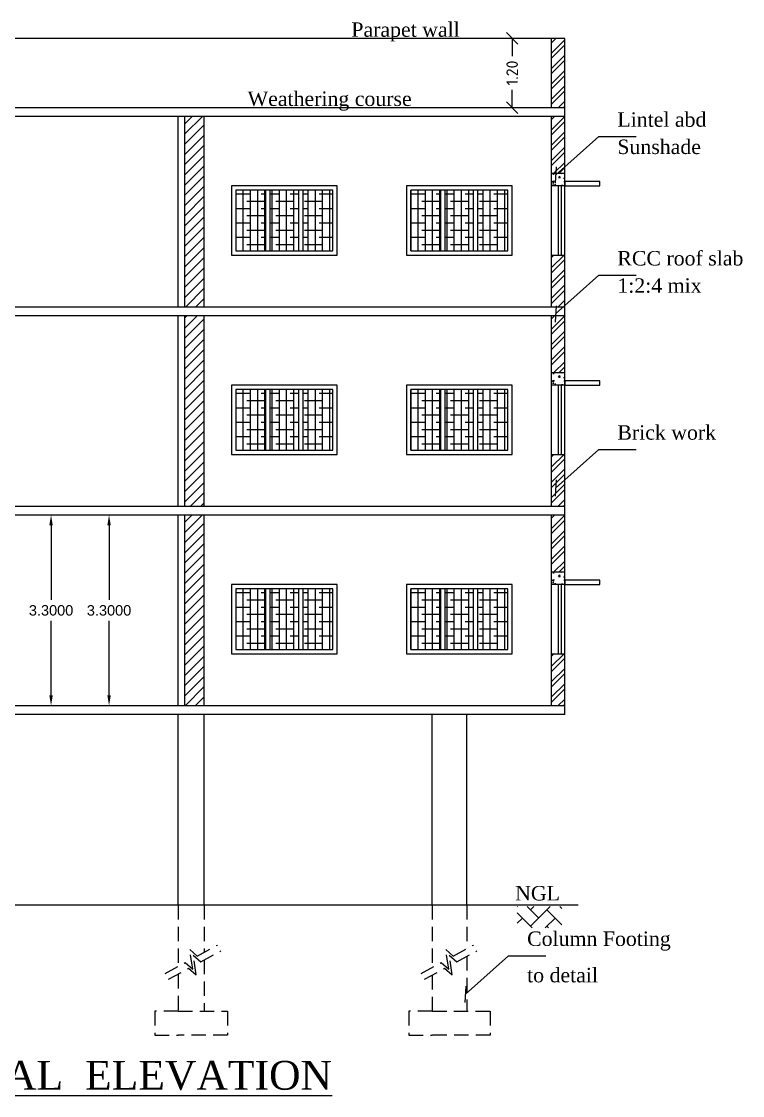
# Model space of a CAD drawing. Header units: metres. Extents: x 33037 to 87500, y -4470 to 25.
# Drawn here: x 87487.92 to 87500.41, y -4425.8 to -4407.22 of the extents above; entities that cross this region are included whole.
import ezdxf
from ezdxf.enums import TextEntityAlignment as Align

# ---------------------------------------------------------------- set-up
doc = ezdxf.new("R2010")
doc.units = ezdxf.units.M
doc.header["$MEASUREMENT"] = 0
doc.linetypes.add('HIDDEN', pattern=[0.375, 0.25, -0.125])
doc.layers.add('BLK_1_FLR_1_REGULAR_ROOM_1', color=117, linetype='Continuous')
doc.layers.add('BLK_1_FLR_1_REGULAR_ROOM_2', color=117, linetype='Continuous')
doc.styles.add('ISO Proportional', font='isocpeur.ttf')
doc.styles.add('ROMANS', font='times.ttf')
doc.styles.get("Standard").update_dxf_attribs({"font": 'arial.ttf'})
doc.dimstyles.get("Standard").update_dxf_attribs({"dimtxt": 0.18, "dimasz": 0.18, "dimexe": 0.18, "dimexo": 0.0625, "dimgap": 0.09, "dimtad": 0, "dimtih": 1, "dimtoh": 1, "dimdec": 4, "dimzin": 0, "dimdsep": 46, "dimtxsty": 'Standard', "dimcen": 0.09, "dimadec": 0, "dimazin": 0, "dimtfac": 1, "dimtdec": 4, "dimtofl": 0, "dimtmove": 0, "dimatfit": 3, "dimfxl": 0, "dimtolj": 1, "dimtzin": 0, "dimarcsym": 0})
doc.dimstyles.new('T-roman', dxfattribs={"dimtxt": 0.2, "dimasz": 0.2, "dimexe": 0.18, "dimexo": 0.0625, "dimgap": 0.09, "dimtad": 0, "dimtoh": 1, "dimzin": 0, "dimdsep": 46, "dimtxsty": 'ISO Proportional', "dimblk": 'OBLIQUE', "dimcen": 0.09, "dimclrd": 5, "dimclre": 2, "dimclrt": 7, "dimadec": 0, "dimazin": 0, "dimtfac": 1, "dimtofl": 0, "dimtmove": 2, "dimatfit": 3, "dimldrblk": 'OBLIQUE', "dimfxl": 0, "dimtolj": 1, "dimtzin": 0, "dimarcsym": 0})
pattern_1 = [(45, (1123.15514, 140.73495), (-0.13258252147, 0.13258252147), []), (45, (1123.24353, 140.73495), (-0.13258252147, 0.13258252147), [])]

# ---------------------------------------------------------------- blocks, each defined once
blk = doc.blocks.new('_Oblique')
at = {"color": 0, "linetype": 'ByBlock', "lineweight": -2}
blk.add_line((-0.5, -0.5), (0.5, 0.5), dxfattribs=at)
blk = doc.blocks.new('*D289')
at = {"color": 2, "lineweight": -2}
for p, q in [((87496.646, -4407.51), (87496.236, -4407.51)), ((87496.646, -4408.71), (87496.236, -4408.71))]:
    blk.add_line(p, q, dxfattribs=at)
at = {"color": 5, "lineweight": -2}
for p, q in [((87496.416, -4407.51), (87496.416, -4407.82)), ((87496.416, -4408.71), (87496.416, -4408.4))]:
    blk.add_line(p, q, dxfattribs=at)
at = {"layer": 'DEFPOINTS', "color": 0}
for p in [(87497.097, -4407.51), (87496.416, -4408.71), (87497.097, -4408.71)]:
    blk.add_point(p, dxfattribs=at)
at = {"color": 5, "lineweight": -2, "xscale": 0.2, "yscale": 0.2, "zscale": 0.2}
for p, rotation in [((87496.416, -4407.51), 90), ((87496.416, -4408.71), 270)]:
    blk.add_blockref('_Oblique', p, dxfattribs=dict(at, rotation=rotation))
at = {"color": 7, "insert": (87496.416, -4408.11), "char_height": 0.2, "attachment_point": 5, "rotation": 90, "style": 'ISO Proportional'}
blk.add_mtext('\\A1;1.20', dxfattribs=at)
blk = doc.blocks.new('*D388')
at = {"layer": 'BLK_1_FLR_1_REGULAR_ROOM_2', "color": 0, "lineweight": -2}
for p, q in [((87490.436, -4415.76), (87489.256, -4415.76)), ((87489.436, -4415.94), (87489.436, -4417.228)), ((87489.436, -4418.88), (87489.436, -4417.592)), ((87490.436, -4419.06), (87489.256, -4419.06))]:
    blk.add_line(p, q, dxfattribs=at)
at = {"layer": 'BLK_1_FLR_1_REGULAR_ROOM_2', "color": 0}
for points in [[(87489.406, -4415.94), (87489.466, -4415.94), (87489.436, -4415.76)], [(87489.406, -4418.88), (87489.466, -4418.88), (87489.436, -4419.06)]]:
    blk.add_solid(points, dxfattribs=at)
at = {"layer": 'DEFPOINTS', "color": 0}
for p in [(87489.436, -4415.76), (87490.499, -4415.76), (87490.499, -4419.06)]:
    blk.add_point(p, dxfattribs=at)
at = {"layer": 'BLK_1_FLR_1_REGULAR_ROOM_2', "color": 0, "insert": (87489.436, -4417.41), "char_height": 0.18, "attachment_point": 5}
blk.add_mtext('\\A1;3.3000', dxfattribs=at)
blk = doc.blocks.new('*D389')
at = {"layer": 'BLK_1_FLR_1_REGULAR_ROOM_1', "color": 0, "lineweight": -2}
for p, q in [((87489.433, -4415.76), (87488.252, -4415.76)), ((87488.432, -4415.94), (87488.432, -4417.228)), ((87488.432, -4418.88), (87488.432, -4417.592)), ((87489.433, -4419.06), (87488.252, -4419.06))]:
    blk.add_line(p, q, dxfattribs=at)
at = {"layer": 'BLK_1_FLR_1_REGULAR_ROOM_1', "color": 0}
for points in [[(87488.402, -4415.94), (87488.462, -4415.94), (87488.432, -4415.76)], [(87488.402, -4418.88), (87488.462, -4418.88), (87488.432, -4419.06)]]:
    blk.add_solid(points, dxfattribs=at)
at = {"layer": 'DEFPOINTS', "color": 0}
for p in [(87488.432, -4415.76), (87489.495, -4415.76), (87489.495, -4419.06)]:
    blk.add_point(p, dxfattribs=at)
at = {"layer": 'BLK_1_FLR_1_REGULAR_ROOM_1', "color": 0, "insert": (87488.432, -4417.41), "char_height": 0.18, "attachment_point": 5}
blk.add_mtext('\\A1;3.3000', dxfattribs=at)

msp = doc.modelspace()

# ---------------------------------------------------------------- hatches: boundary and pattern name
h = msp.add_hatch()
h.set_pattern_fill('ANSI32', color=0, scale=0.5)
h.set_pattern_definition(pattern_1)
h.paths.add_polyline_path([(87497.3266, -4407.51021), (87497.0966, -4407.51021), (87497.0966, -4408.71021), (87497.3266, -4408.71021)])
h = msp.add_hatch()
h.set_pattern_fill('ANSI31', color=0)
h.set_pattern_definition([(45, (1123.15514, 140.73495), (-0.08838834765, 0.08838834765), [])])
h.paths.add_polyline_path([(87491.08229, -4408.86021), (87490.74729, -4408.86021), (87490.74729, -4412.16021), (87491.08229, -4412.16021)])
h.paths.add_polyline_path([(87491.08229, -4412.31021), (87490.74729, -4412.31021), (87490.74729, -4415.61021), (87491.08229, -4415.61021)])
h.paths.add_polyline_path([(87491.08229, -4415.76021), (87490.74729, -4415.76021), (87490.74729, -4419.06021), (87491.08229, -4419.06021)])
h = msp.add_hatch()
h.set_pattern_fill('ANSI32', color=0, scale=0.5)
h.set_pattern_definition(pattern_1)
h.paths.add_polyline_path([(87497.3266, -4408.86021), (87497.0966, -4408.86021), (87497.0966, -4409.84265), (87497.3266, -4409.84265)])
h.paths.add_polyline_path([(87497.3266, -4411.26021), (87497.0966, -4411.26021), (87497.0966, -4412.16021), (87497.3266, -4412.16021)])
h = msp.add_hatch()
h.set_pattern_fill('AR-CONC', color=0, scale=0.05)
h.set_pattern_definition([(50, (1123.15514, 140.73495), (0.3586300913, -0.0313760675), [0.0375, -0.4125]), (355, (1123.15514, 140.73495), (-0.0693756668, 0.3760960669), [0.03, -0.33]), (100.45144446, (1123.18503, 140.73233), (0.2892544234, 0.3447199955), [0.031870096, -0.350571056]), (46.1842, (1123.15514, 140.83495), (0.5336206653, -0.0827596404), [0.05625, -0.61875]), (96.6356355, (1123.1996, 140.82805), (0.4673309728, 0.4870593004), [0.047805171, -0.52585688]), (351.184164, (1123.15514, 140.83495), (0.4673309725, 0.4870593), [0.045, -0.4950000005]), (21, (1123.20514, 140.80995), (0.2984535261, -0.2013094453), [0.0375, -0.4125]), (326, (1123.20514, 140.80995), (0.121657666, 0.3625750225), [0.03, -0.33]), (71.45144474, (1123.23, 140.79317), (0.4201111884, 0.1612655764), [0.031870095, -0.350571056]), (37.5, (1123.15514, 140.73495), (0.00607992766, 0.16644692692), [0, -0.326, 0, -0.335, 0, -0.33125]), (7.5, (1123.15514, 140.73495), (0.13153476872, 0.19720585594), [0, -0.191, 0, -0.3185, 0, -0.12625]), (327.5, (1123.04364, 140.73495), (0.26691121809, -0.01127743587), [0, -0.125, 0, -0.39, 0, -0.5175]), (317.5, (1122.99364, 140.73495), (0.2915930847, 0.05005249117), [0, -0.1625, 0, -0.259, 0, -0.3675])])
h.paths.add_polyline_path([(87497.3266, -4409.84265), (87497.0966, -4409.84265), (87497.0966, -4410.06021), (87497.3266, -4410.06021), (87497.3266, -4409.98521)])
h = msp.add_hatch()
h.set_pattern_fill('ANSI38', color=0, angle=45)
h.set_pattern_definition([(90, (1419.38467, -95.20824), (-0.125, 0), []), (180, (1419.38467, -95.20824), (-0.25, -0.125), [0.3125, -0.1875])])
h.paths.add_polyline_path([(87492.15031, -4410.13521), (87491.63364, -4410.13521), (87491.63364, -4411.18521), (87492.15031, -4411.18521)])
h.paths.add_polyline_path([(87492.22531, -4411.18521), (87492.72078, -4411.18521), (87492.72078, -4410.13521), (87492.22531, -4410.13521)])
h.paths.add_polyline_path([(87492.79578, -4411.18521), (87493.31244, -4411.18521), (87493.31244, -4410.13521), (87492.79578, -4410.13521)])
h = msp.add_hatch()
h.set_pattern_fill('ANSI38', color=0, angle=45)
h.set_pattern_definition([(90, (1422.41297, -95.20824), (-0.125, 0), []), (180, (1422.41297, -95.20824), (-0.25, -0.125), [0.3125, -0.1875])])
h.paths.add_polyline_path([(87495.17862, -4410.13521), (87494.66195, -4410.13521), (87494.66195, -4411.18521), (87495.17862, -4411.18521)])
h.paths.add_polyline_path([(87495.25362, -4411.18521), (87495.74908, -4411.18521), (87495.74908, -4410.13521), (87495.25362, -4410.13521)])
h.paths.add_polyline_path([(87495.82408, -4411.18521), (87496.34075, -4411.18521), (87496.34075, -4410.13521), (87495.82408, -4410.13521)])
h = msp.add_hatch()
h.set_pattern_fill('ANSI32', color=0, scale=0.5)
h.set_pattern_definition([(45, (1123.15514, 137.28495), (-0.13258252147, 0.13258252147), []), (45, (1123.24353, 137.28495), (-0.13258252147, 0.13258252147), [])])
h.paths.add_polyline_path([(87497.3266, -4412.31021), (87497.0966, -4412.31021), (87497.0966, -4413.29265), (87497.3266, -4413.29265)])
h.paths.add_polyline_path([(87497.3266, -4414.71021), (87497.0966, -4414.71021), (87497.0966, -4415.61021), (87497.3266, -4415.61021)])
h = msp.add_hatch()
h.set_pattern_fill('AR-CONC', color=0, scale=0.05)
h.set_pattern_definition([(50, (1123.15514, 137.28495), (0.3586300913, -0.0313760675), [0.0375, -0.4125]), (355, (1123.15514, 137.28495), (-0.0693756668, 0.3760960669), [0.03, -0.33]), (100.45144446, (1123.18503, 137.28233), (0.2892544234, 0.3447199955), [0.031870096, -0.350571056]), (46.1842, (1123.15514, 137.38495), (0.5336206653, -0.0827596404), [0.05625, -0.61875]), (96.6356355, (1123.1996, 137.37805), (0.4673309728, 0.4870593004), [0.047805171, -0.52585688]), (351.184164, (1123.15514, 137.38495), (0.4673309725, 0.4870593), [0.045, -0.4950000005]), (21, (1123.20514, 137.35995), (0.2984535261, -0.2013094453), [0.0375, -0.4125]), (326, (1123.20514, 137.35995), (0.121657666, 0.3625750225), [0.03, -0.33]), (71.45144474, (1123.23, 137.34317), (0.4201111884, 0.1612655764), [0.031870095, -0.350571056]), (37.5, (1123.15514, 137.28495), (0.00607992766, 0.16644692692), [0, -0.326, 0, -0.335, 0, -0.33125]), (7.5, (1123.15514, 137.28495), (0.13153476872, 0.19720585594), [0, -0.191, 0, -0.3185, 0, -0.12625]), (327.5, (1123.04364, 137.28495), (0.26691121809, -0.01127743587), [0, -0.125, 0, -0.39, 0, -0.5175]), (317.5, (1122.99364, 137.28495), (0.2915930847, 0.05005249117), [0, -0.1625, 0, -0.259, 0, -0.3675])])
h.paths.add_polyline_path([(87497.3266, -4413.29265), (87497.0966, -4413.29265), (87497.0966, -4413.51021), (87497.3266, -4413.51021), (87497.3266, -4413.43521)])
h = msp.add_hatch()
h.set_pattern_fill('ANSI38', color=0, angle=45)
h.set_pattern_definition([(90, (1419.38467, -98.65824), (-0.125, 0), []), (180, (1419.38467, -98.65824), (-0.25, -0.125), [0.3125, -0.1875])])
h.paths.add_polyline_path([(87492.15031, -4413.58521), (87491.63364, -4413.58521), (87491.63364, -4414.63521), (87492.15031, -4414.63521)])
h.paths.add_polyline_path([(87492.22531, -4414.63521), (87492.72078, -4414.63521), (87492.72078, -4413.58521), (87492.22531, -4413.58521)])
h.paths.add_polyline_path([(87492.79578, -4414.63521), (87493.31244, -4414.63521), (87493.31244, -4413.58521), (87492.79578, -4413.58521)])
h = msp.add_hatch()
h.set_pattern_fill('ANSI38', color=0, angle=45)
h.set_pattern_definition([(90, (1422.41297, -98.65824), (-0.125, 0), []), (180, (1422.41297, -98.65824), (-0.25, -0.125), [0.3125, -0.1875])])
h.paths.add_polyline_path([(87495.17862, -4413.58521), (87494.66195, -4413.58521), (87494.66195, -4414.63521), (87495.17862, -4414.63521)])
h.paths.add_polyline_path([(87495.25362, -4414.63521), (87495.74908, -4414.63521), (87495.74908, -4413.58521), (87495.25362, -4413.58521)])
h.paths.add_polyline_path([(87495.82408, -4414.63521), (87496.34075, -4414.63521), (87496.34075, -4413.58521), (87495.82408, -4413.58521)])
h = msp.add_hatch()
h.set_pattern_fill('ANSI32', color=0, scale=0.5)
h.set_pattern_definition([(45, (1123.15514, 133.83495), (-0.13258252147, 0.13258252147), []), (45, (1123.24353, 133.83495), (-0.13258252147, 0.13258252147), [])])
h.paths.add_polyline_path([(87497.3266, -4415.76021), (87497.0966, -4415.76021), (87497.0966, -4416.74265), (87497.3266, -4416.74265)])
h.paths.add_polyline_path([(87497.3266, -4418.16021), (87497.0966, -4418.16021), (87497.0966, -4419.06021), (87497.3266, -4419.06021)])
h = msp.add_hatch()
h.set_pattern_fill('AR-CONC', color=0, scale=0.05)
h.set_pattern_definition([(50, (1123.15514, 133.83495), (0.3586300913, -0.0313760675), [0.0375, -0.4125]), (355, (1123.15514, 133.83495), (-0.0693756668, 0.3760960669), [0.03, -0.33]), (100.45144446, (1123.18503, 133.83233), (0.2892544234, 0.3447199955), [0.031870096, -0.350571056]), (46.1842, (1123.15514, 133.93495), (0.5336206653, -0.0827596404), [0.05625, -0.61875]), (96.6356355, (1123.1996, 133.92805), (0.4673309728, 0.4870593004), [0.047805171, -0.52585688]), (351.184164, (1123.15514, 133.93495), (0.4673309725, 0.4870593), [0.045, -0.4950000005]), (21, (1123.20514, 133.90995), (0.2984535261, -0.2013094453), [0.0375, -0.4125]), (326, (1123.20514, 133.90995), (0.121657666, 0.3625750225), [0.03, -0.33]), (71.45144474, (1123.23, 133.89317), (0.4201111884, 0.1612655764), [0.031870095, -0.350571056]), (37.5, (1123.15514, 133.83495), (0.00607992766, 0.16644692692), [0, -0.326, 0, -0.335, 0, -0.33125]), (7.5, (1123.15514, 133.83495), (0.13153476872, 0.19720585594), [0, -0.191, 0, -0.3185, 0, -0.12625]), (327.5, (1123.04364, 133.83495), (0.26691121809, -0.01127743587), [0, -0.125, 0, -0.39, 0, -0.5175]), (317.5, (1122.99364, 133.83495), (0.2915930847, 0.05005249117), [0, -0.1625, 0, -0.259, 0, -0.3675])])
h.paths.add_polyline_path([(87497.3266, -4416.74265), (87497.0966, -4416.74265), (87497.0966, -4416.96021), (87497.3266, -4416.96021), (87497.3266, -4416.88521)])
h = msp.add_hatch()
h.set_pattern_fill('ANSI38', color=0, angle=45)
h.set_pattern_definition([(90, (1419.38467, -102.10824), (-0.125, 0), []), (180, (1419.38467, -102.10824), (-0.25, -0.125), [0.3125, -0.1875])])
h.paths.add_polyline_path([(87492.15031, -4417.03521), (87491.63364, -4417.03521), (87491.63364, -4418.08521), (87492.15031, -4418.08521)])
h.paths.add_polyline_path([(87492.22531, -4418.08521), (87492.72078, -4418.08521), (87492.72078, -4417.03521), (87492.22531, -4417.03521)])
h.paths.add_polyline_path([(87492.79578, -4418.08521), (87493.31244, -4418.08521), (87493.31244, -4417.03521), (87492.79578, -4417.03521)])
h = msp.add_hatch()
h.set_pattern_fill('ANSI38', color=0, angle=45)
h.set_pattern_definition([(90, (1422.41297, -102.10824), (-0.125, 0), []), (180, (1422.41297, -102.10824), (-0.25, -0.125), [0.3125, -0.1875])])
h.paths.add_polyline_path([(87495.17862, -4417.03521), (87494.66195, -4417.03521), (87494.66195, -4418.08521), (87495.17862, -4418.08521)])
h.paths.add_polyline_path([(87495.25362, -4418.08521), (87495.74908, -4418.08521), (87495.74908, -4417.03521), (87495.25362, -4417.03521)])
h.paths.add_polyline_path([(87495.82408, -4418.08521), (87496.34075, -4418.08521), (87496.34075, -4417.03521), (87495.82408, -4417.03521)])
h = msp.add_hatch()
h.set_pattern_fill('AR-HBONE', color=0, scale=0.05)
h.set_pattern_definition([(45, (1397.71565, -104.43202), (0, 0.28284271247), [0.6, -0.2]), (135, (1397.85707, -104.2906), (0, 0.28284271247), [0.6, -0.2])])
h.paths.add_polyline_path([(87497.27916, -4422.53399), (87496.50293, -4422.53399), (87496.50293, -4422.90501), (87497.27916, -4422.90501)])

# ---------------------------------------------------------------- linework, layer by layer
at = {"color": 0}
for p, q in [((87497.3266, -4407.51021), (87485.58656, -4407.51021)), ((87497.0966, -4408.71021), (87497.0966, -4407.51021)), ((87497.3266, -4419.21021), (87497.3266, -4407.51021)), ((87497.3266, -4408.71021), (87485.35656, -4408.71021)), ((87497.3266, -4408.86021), (87485.35656, -4408.86021)), ((87490.63229, -4412.16021), (87490.63229, -4408.86021)), ((87490.74729, -4412.16021), (87490.74729, -4408.86021)), ((87491.08229, -4412.16021), (87491.08229, -4408.86021)), ((87497.0966, -4412.16021), (87497.0966, -4408.86021)), ((87497.0966, -4409.84265), (87497.3266, -4409.84265)), ((87492.15031, -4411.18521), (87492.15031, -4410.13521)), ((87492.22531, -4411.18521), (87492.22531, -4410.13521)), ((87492.72078, -4411.18521), (87492.72078, -4410.13521)), ((87492.79578, -4411.18521), (87492.79578, -4410.13521)), ((87495.17862, -4411.18521), (87495.17862, -4410.13521)), ((87495.25362, -4411.18521), (87495.25362, -4410.13521)), ((87495.74908, -4411.18521), (87495.74908, -4410.13521)), ((87495.82408, -4411.18521), (87495.82408, -4410.13521)), ((87497.3266, -4410.06021), (87497.0966, -4410.06021)), ((87497.2116, -4410.06021), (87497.2116, -4411.26021)), ((87497.26439, -4410.06021), (87497.26439, -4411.26021)), ((87497.0966, -4411.26021), (87497.3266, -4411.26021)), ((87497.3266, -4412.16021), (87485.35656, -4412.16021)), ((87497.3266, -4412.31021), (87485.35656, -4412.31021)), ((87490.63229, -4415.61021), (87490.63229, -4412.31021)), ((87490.74729, -4415.61021), (87490.74729, -4412.31021)), ((87491.08229, -4415.61021), (87491.08229, -4412.31021)), ((87497.0966, -4415.61021), (87497.0966, -4412.31021)), ((87497.0966, -4413.29265), (87497.3266, -4413.29265)), ((87497.3266, -4413.51021), (87497.0966, -4413.51021)), ((87497.2116, -4413.51021), (87497.2116, -4414.71021)), ((87497.26439, -4413.51021), (87497.26439, -4414.71021)), ((87492.15031, -4414.63521), (87492.15031, -4413.58521)), ((87492.22531, -4414.63521), (87492.22531, -4413.58521)), ((87492.72078, -4414.63521), (87492.72078, -4413.58521)), ((87492.79578, -4414.63521), (87492.79578, -4413.58521)), ((87495.17862, -4414.63521), (87495.17862, -4413.58521)), ((87495.25362, -4414.63521), (87495.25362, -4413.58521)), ((87495.74908, -4414.63521), (87495.74908, -4413.58521)), ((87495.82408, -4414.63521), (87495.82408, -4413.58521)), ((87497.0966, -4414.71021), (87497.3266, -4414.71021)), ((87497.3266, -4415.61021), (87485.35656, -4415.61021)), ((87497.3266, -4415.76021), (87485.35656, -4415.76021)), ((87490.63229, -4419.06021), (87490.63229, -4415.76021)), ((87490.74729, -4419.06021), (87490.74729, -4415.76021)), ((87491.08229, -4419.06021), (87491.08229, -4415.76021)), ((87497.0966, -4419.06021), (87497.0966, -4415.76021)), ((87497.0966, -4416.74265), (87497.3266, -4416.74265)), ((87492.15031, -4418.08521), (87492.15031, -4417.03521)), ((87492.22531, -4418.08521), (87492.22531, -4417.03521)), ((87492.72078, -4418.08521), (87492.72078, -4417.03521)), ((87492.79578, -4418.08521), (87492.79578, -4417.03521)), ((87495.17862, -4418.08521), (87495.17862, -4417.03521)), ((87495.25362, -4418.08521), (87495.25362, -4417.03521)), ((87495.74908, -4418.08521), (87495.74908, -4417.03521)), ((87495.82408, -4418.08521), (87495.82408, -4417.03521)), ((87497.3266, -4416.96021), (87497.0966, -4416.96021)), ((87497.2116, -4416.96021), (87497.2116, -4418.16021)), ((87497.26439, -4416.96021), (87497.26439, -4418.16021)), ((87497.0966, -4418.16021), (87497.3266, -4418.16021)), ((87497.3266, -4419.06021), (87485.35656, -4419.06021)), ((87497.3266, -4419.21021), (87485.35656, -4419.21021)), ((87490.63229, -4422.51021), (87490.63229, -4419.21021)), ((87491.08229, -4422.51021), (87491.08229, -4419.21021)), ((87495.03217, -4422.51021), (87495.03217, -4419.21021)), ((87495.63241, -4422.51021), (87495.63241, -4419.21021)), ((87497.55814, -4422.51021), (87478.03808, -4422.51021))]:
    msp.add_line(p, q, dxfattribs=at)
at = {"color": 0, "linetype": 'HIDDEN'}
for p, q in [((87490.63229, -4422.51021), (87490.63229, -4423.57111)), ((87491.08229, -4422.51021), (87491.08229, -4423.32566)), ((87495.03217, -4422.51021), (87495.03217, -4423.5894)), ((87495.63217, -4422.51021), (87495.63217, -4423.26213)), ((87490.88493, -4423.61961), (87490.83281, -4423.27542)), ((87490.83281, -4423.27542), (87490.9634, -4423.39051)), ((87490.94446, -4423.71883), (87490.89234, -4423.37464)), ((87490.89234, -4423.37464), (87491.02293, -4423.48972)), ((87490.9634, -4423.39051), (87491.31181, -4423.20046)), ((87491.02293, -4423.48972), (87491.37134, -4423.29968)), ((87495.31834, -4423.61961), (87495.26622, -4423.27542)), ((87495.26622, -4423.27542), (87495.3968, -4423.39051)), ((87495.37787, -4423.71883), (87495.32575, -4423.37464)), ((87495.32575, -4423.37464), (87495.45634, -4423.48972)), ((87495.3968, -4423.39051), (87495.74522, -4423.20046)), ((87495.45634, -4423.48972), (87495.80475, -4423.29968)), ((87490.40593, -4423.69458), (87490.75435, -4423.50453)), ((87490.75435, -4423.50453), (87490.88493, -4423.61961)), ((87491.08229, -4423.45735), (87491.08229, -4424.34503)), ((87494.83934, -4423.69458), (87495.18776, -4423.50453)), ((87495.18776, -4423.50453), (87495.31834, -4423.61961)), ((87495.63217, -4423.39382), (87495.63217, -4424.34503)), ((87490.46546, -4423.7938), (87490.81388, -4423.60375)), ((87490.63229, -4423.7028), (87490.63229, -4424.34503)), ((87490.81388, -4423.60375), (87490.94446, -4423.71883)), ((87494.89887, -4423.7938), (87495.24729, -4423.60375)), ((87495.03217, -4423.72109), (87495.03217, -4424.34503)), ((87495.24729, -4423.60375), (87495.37787, -4423.71883)), ((87490.63229, -4424.34503), (87490.22696, -4424.34503)), ((87490.22696, -4424.34503), (87490.22696, -4424.76154)), ((87490.63229, -4424.34503), (87491.48761, -4424.34503)), ((87491.48761, -4424.34503), (87491.48761, -4424.76154)), ((87495.03217, -4424.34503), (87494.62685, -4424.34503)), ((87494.62685, -4424.34503), (87494.62685, -4424.76154)), ((87495.03217, -4424.34503), (87496.03749, -4424.34503)), ((87496.03749, -4424.34503), (87496.03749, -4424.76154)), ((87490.22696, -4424.76154), (87490.63229, -4424.76154)), ((87491.48761, -4424.76154), (87490.63229, -4424.76154)), ((87494.62685, -4424.76154), (87495.03217, -4424.76154)), ((87496.03749, -4424.76154), (87495.03217, -4424.76154))]:
    msp.add_line(p, q, dxfattribs=at)
at = {"color": 0}
for points in [[(87497.3266, -4410.06021), (87497.9366, -4410.06021), (87497.9366, -4409.98521), (87497.3266, -4409.98521)], [(87493.38744, -4410.06021), (87491.55864, -4410.06021), (87491.55864, -4411.26021), (87493.38744, -4411.26021)], [(87493.31244, -4410.13521), (87491.63364, -4410.13521), (87491.63364, -4411.18521), (87493.31244, -4411.18521)], [(87496.41575, -4410.06021), (87494.58695, -4410.06021), (87494.58695, -4411.26021), (87496.41575, -4411.26021)], [(87496.34075, -4410.13521), (87494.66195, -4410.13521), (87494.66195, -4411.18521), (87496.34075, -4411.18521)], [(87493.38744, -4413.51021), (87491.55864, -4413.51021), (87491.55864, -4414.71021), (87493.38744, -4414.71021)], [(87496.41575, -4413.51021), (87494.58695, -4413.51021), (87494.58695, -4414.71021), (87496.41575, -4414.71021)], [(87497.3266, -4413.51021), (87497.9366, -4413.51021), (87497.9366, -4413.43521), (87497.3266, -4413.43521)], [(87493.31244, -4413.58521), (87491.63364, -4413.58521), (87491.63364, -4414.63521), (87493.31244, -4414.63521)], [(87496.34075, -4413.58521), (87494.66195, -4413.58521), (87494.66195, -4414.63521), (87496.34075, -4414.63521)], [(87493.38744, -4416.96021), (87491.55864, -4416.96021), (87491.55864, -4418.16021), (87493.38744, -4418.16021)], [(87493.31244, -4417.03521), (87491.63364, -4417.03521), (87491.63364, -4418.08521), (87493.31244, -4418.08521)], [(87496.41575, -4416.96021), (87494.58695, -4416.96021), (87494.58695, -4418.16021), (87496.41575, -4418.16021)], [(87496.34075, -4417.03521), (87494.66195, -4417.03521), (87494.66195, -4418.08521), (87496.34075, -4418.08521)], [(87497.3266, -4416.96021), (87497.9366, -4416.96021), (87497.9366, -4416.88521), (87497.3266, -4416.88521)]]:
    msp.add_lwpolyline(points, close=True, dxfattribs=at)

# ---------------------------------------------------------------- texts
at = {"color": 0, "style": 'ROMANS'}
for s, height, p in [('Parapet wall', 0.25, (87493.63178, -4407.48326)), ('Weathering course', 0.25, (87491.83503, -4408.68033)), ('Lintel abd', 0.25, (87498.2379, -4409.04016)), ('Sunshade', 0.25, (87498.2379, -4409.51207)), ('RCC roof slab', 0.25, (87498.2379, -4411.44082)), ('1:2:4 mix', 0.25, (87498.2379, -4411.91272)), ('Brick work', 0.25, (87498.2379, -4414.4556)), ('Column Footing', 0.25, (87496.67562, -4423.21628)), ('to detail', 0.25, (87496.67562, -4423.84599)), ('%%USECTIONAL  ELEVATION', 0.5, (87484.44663, -4425.70477))]:
    msp.add_text(s, height=height, dxfattribs=at).set_placement(p)
msp.add_text('NGL', height=0.25, dxfattribs=at).set_placement((87496.85592, -4422.30479), align=Align.MIDDLE)

# ---------------------------------------------------------------- dimensions: what is measured, and where the dimension line sits
at = {"color": 0}
dim = msp.add_aligned_dim(p1=(87497.0966, -4407.51021), p2=(87497.0966, -4408.71021), distance=-0.68017, dimstyle='T-roman', override={"dimfxl": 0.23}, dxfattribs=at)
dim.commit()
dim.dimension.update_dxf_attribs({"geometry": '*D289', "text_midpoint": (87496.41643, -4408.11021)})
at = {"layer": 'BLK_1_FLR_1_REGULAR_ROOM_1', "color": 2}
dim = msp.add_linear_dim(base=(87488.4323, -4415.76021), p1=(87489.49543, -4419.06021), p2=(87489.49543, -4415.76021), angle=90, dimstyle='Standard', override={"dimtmove": 1, "dimfxl": 5}, dxfattribs=at)
dim.commit()
dim.dimension.update_dxf_attribs({"geometry": '*D389', "text_midpoint": (87488.4323, -4417.41021)})
at = {"layer": 'BLK_1_FLR_1_REGULAR_ROOM_2', "color": 2}
dim = msp.add_linear_dim(base=(87489.43558, -4415.76021), p1=(87490.49871, -4419.06021), p2=(87490.49871, -4415.76021), angle=90, dimstyle='Standard', override={"dimtmove": 1, "dimfxl": 5}, dxfattribs=at)
dim.commit()
dim.dimension.update_dxf_attribs({"geometry": '*D388', "text_midpoint": (87489.43558, -4417.41021)})

# ---------------------------------------------------------------- leaders
at = {"color": 0}
for points in [[(87497.1694, -4409.87744), (87497.91667, -4409.20883), (87498.56437, -4409.20883)], [(87497.1694, -4412.27809), (87497.91667, -4411.60949), (87498.56437, -4411.60949)], [(87497.1694, -4415.29287), (87497.91667, -4414.62426), (87498.56437, -4414.62426)], [(87495.60712, -4424.05356), (87496.35439, -4423.38495), (87497.00209, -4423.38495)]]:
    msp.add_leader(points, dimstyle='T-roman', override={"dimgap": 0.09, "dimtad": 0, "dimfxl": 0.18}, dxfattribs=at)

doc.saveas('drawing.dxf')
